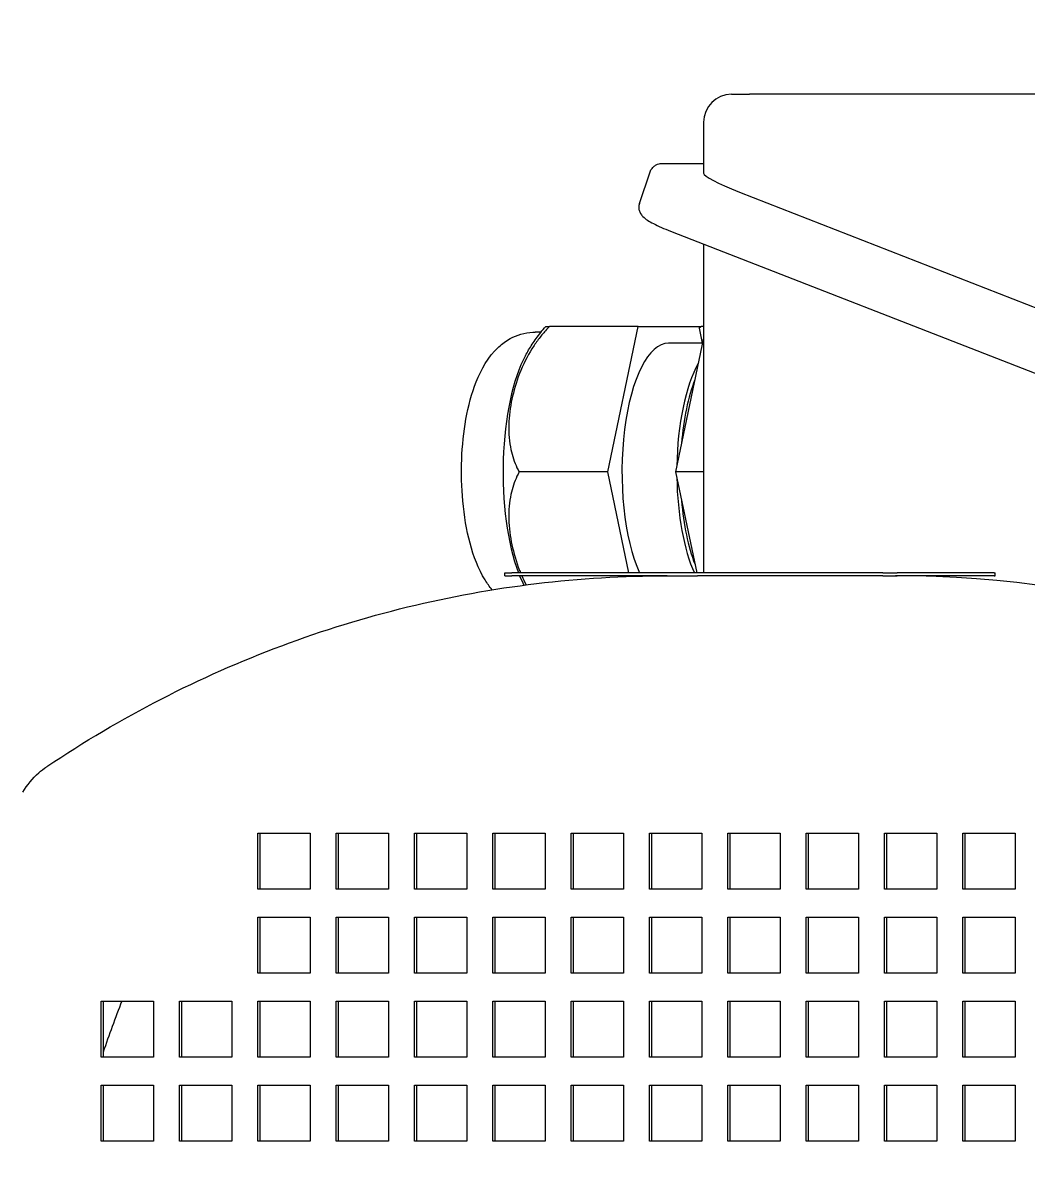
# Model space of a CAD drawing. Header units: millimetres. Extents: x -4172 to 126100, y -2 to 142133.
# Drawn here: x 13260.7 to 13440.3, y 43768.8 to 43972.4 of the extents above; entities that cross this region are included whole.
import ezdxf

# ---------------------------------------------------------------- set-up
doc = ezdxf.new("R2010")
doc.units = ezdxf.units.MM
doc.header["$LTSCALE"] = 100
doc.layers.add('Visible', color=7, linetype='Continuous', lineweight=25)

msp = doc.modelspace()

# ---------------------------------------------------------------- linework, layer by layer
at = {"layer": 'Visible'}
for p, q in [((13387.3, 43959.58), (13390.5, 43959.58)), ((13488.03, 43959.58), (13390.5, 43959.58)), ((13382.3, 43954.58), (13382.3, 43945.51)), ((13375.22, 43947.25), (13382.3, 43947.25)), ((13370.85, 43940.09), (13372.76, 43945.72)), ((13388.69, 43942.12), (13498.44, 43899.29)), ((13376.7, 43935.01), (13513.28, 43881.71)), ((13382.3, 43932.82), (13382.3, 43874.08)), ((13354.15, 43918.12), (13354.8, 43918.12)), ((13370.61, 43918.12), (13354.8, 43918.12)), ((13365.19, 43892.12), (13370.61, 43918.12)), ((13370.61, 43918.12), (13381.44, 43918.12)), ((13381.44, 43918.12), (13381.87, 43918.12)), ((13381.44, 43918.12), (13382.07, 43915.12)), ((13382.3, 43918.12), (13381.87, 43918.12)), ((13353.3, 43917.12), (13352.24, 43917.12)), ((13382.3, 43916.06), (13377.31, 43892.12)), ((13382.11, 43915.12), (13376.03, 43915.12)), ((13365.19, 43892.12), (13349.39, 43892.12)), ((13368.95, 43874.08), (13365.19, 43892.12)), ((13382.3, 43892.12), (13377.31, 43892.12)), ((13377.31, 43892.12), (13381.07, 43874.08)), ((13346.81, 43874.08), (13348.09, 43874.08)), ((13346.81, 43873.58), (13346.81, 43874.08)), ((13346.81, 43873.58), (13348.09, 43873.58)), ((13414.3, 43874.08), (13348.09, 43874.08)), ((13375.78, 43873.58), (13348.09, 43873.58)), ((13369.08, 43873.46), (13369.05, 43873.58)), ((13375.78, 43873.58), (13381.19, 43873.58)), ((13414.3, 43873.58), (13381.19, 43873.58)), ((13414.3, 43874.08), (13416.89, 43874.08)), ((13414.3, 43873.58), (13416.89, 43873.58)), ((13434.21, 43874.08), (13416.89, 43874.08)), ((13434.21, 43873.58), (13416.89, 43873.58)), ((13434.21, 43874.08), (13434.35, 43874.08)), ((13434.21, 43873.58), (13434.35, 43873.58)), ((13434.35, 43873.58), (13434.35, 43874.08)), ((13265.04, 43839.49), (13265.04, 43839.49)), ((13302.71, 43827.58), (13312.04, 43827.58)), ((13302.71, 43817.58), (13302.71, 43827.58)), ((13303.07, 43827.58), (13303.07, 43817.58)), ((13312.04, 43827.58), (13312.04, 43817.58)), ((13316.7, 43817.58), (13316.7, 43827.58)), ((13316.7, 43827.58), (13326.03, 43827.58)), ((13317.06, 43827.58), (13317.06, 43817.58)), ((13326.03, 43827.58), (13326.03, 43817.58)), ((13330.69, 43817.58), (13330.69, 43827.58)), ((13330.69, 43827.58), (13340.02, 43827.58)), ((13331.05, 43827.58), (13331.05, 43817.58)), ((13340.02, 43827.58), (13340.02, 43817.58)), ((13344.68, 43817.58), (13344.68, 43827.58)), ((13344.68, 43827.58), (13354.01, 43827.58)), ((13345.04, 43827.58), (13345.04, 43817.58)), ((13354.01, 43827.58), (13354.01, 43817.58)), ((13358.67, 43817.58), (13358.67, 43827.58)), ((13358.67, 43827.58), (13368, 43827.58)), ((13359.03, 43827.58), (13359.03, 43817.58)), ((13368, 43827.58), (13368, 43817.58)), ((13372.66, 43817.58), (13372.66, 43827.58)), ((13372.66, 43827.58), (13381.98, 43827.58)), ((13373.02, 43827.58), (13373.02, 43817.58)), ((13381.98, 43827.58), (13381.98, 43817.58)), ((13386.65, 43817.58), (13386.65, 43827.58)), ((13386.65, 43827.58), (13395.97, 43827.58)), ((13387.01, 43827.58), (13387.01, 43817.58)), ((13395.97, 43827.58), (13395.97, 43817.58)), ((13400.64, 43817.58), (13400.64, 43827.58)), ((13400.64, 43827.58), (13409.96, 43827.58)), ((13401, 43827.58), (13401, 43817.58)), ((13409.96, 43827.58), (13409.96, 43817.58)), ((13414.63, 43817.58), (13414.63, 43827.58)), ((13414.63, 43827.58), (13423.95, 43827.58)), ((13414.99, 43827.58), (13414.99, 43817.58)), ((13423.95, 43827.58), (13423.95, 43817.58)), ((13428.61, 43817.58), (13428.61, 43827.58)), ((13428.61, 43827.58), (13437.94, 43827.58)), ((13428.98, 43827.58), (13428.98, 43817.58)), ((13437.94, 43827.58), (13437.94, 43817.58)), ((13312.04, 43817.58), (13302.71, 43817.58)), ((13326.03, 43817.58), (13316.7, 43817.58)), ((13340.02, 43817.58), (13330.69, 43817.58)), ((13354.01, 43817.58), (13344.68, 43817.58)), ((13368, 43817.58), (13358.67, 43817.58)), ((13381.98, 43817.58), (13372.66, 43817.58)), ((13395.97, 43817.58), (13386.65, 43817.58)), ((13409.96, 43817.58), (13400.64, 43817.58)), ((13423.95, 43817.58), (13414.63, 43817.58)), ((13437.94, 43817.58), (13428.61, 43817.58)), ((13302.71, 43812.58), (13312.04, 43812.58)), ((13302.71, 43802.58), (13302.71, 43812.58)), ((13303.07, 43812.58), (13303.07, 43802.58)), ((13312.04, 43812.58), (13312.04, 43802.58)), ((13316.7, 43802.58), (13316.7, 43812.58)), ((13316.7, 43812.58), (13326.03, 43812.58)), ((13317.06, 43812.58), (13317.06, 43802.58)), ((13326.03, 43812.58), (13326.03, 43802.58)), ((13330.69, 43802.58), (13330.69, 43812.58)), ((13330.69, 43812.58), (13340.02, 43812.58)), ((13331.05, 43812.58), (13331.05, 43802.58)), ((13340.02, 43812.58), (13340.02, 43802.58)), ((13344.68, 43802.58), (13344.68, 43812.58)), ((13344.68, 43812.58), (13354.01, 43812.58)), ((13345.04, 43812.58), (13345.04, 43802.58)), ((13354.01, 43812.58), (13354.01, 43802.58)), ((13358.67, 43802.58), (13358.67, 43812.58)), ((13358.67, 43812.58), (13368, 43812.58)), ((13359.03, 43812.58), (13359.03, 43802.58)), ((13368, 43812.58), (13368, 43802.58)), ((13372.66, 43802.58), (13372.66, 43812.58)), ((13372.66, 43812.58), (13381.98, 43812.58)), ((13373.02, 43812.58), (13373.02, 43802.58)), ((13381.98, 43812.58), (13381.98, 43802.58)), ((13386.65, 43802.58), (13386.65, 43812.58)), ((13386.65, 43812.58), (13395.97, 43812.58)), ((13387.01, 43812.58), (13387.01, 43802.58)), ((13395.97, 43812.58), (13395.97, 43802.58)), ((13400.64, 43802.58), (13400.64, 43812.58)), ((13400.64, 43812.58), (13409.96, 43812.58)), ((13401, 43812.58), (13401, 43802.58)), ((13409.96, 43812.58), (13409.96, 43802.58)), ((13414.63, 43802.58), (13414.63, 43812.58)), ((13414.63, 43812.58), (13423.95, 43812.58)), ((13414.99, 43812.58), (13414.99, 43802.58)), ((13423.95, 43812.58), (13423.95, 43802.58)), ((13428.61, 43802.58), (13428.61, 43812.58)), ((13428.61, 43812.58), (13437.94, 43812.58)), ((13428.98, 43812.58), (13428.98, 43802.58)), ((13437.94, 43812.58), (13437.94, 43802.58)), ((13312.04, 43802.58), (13302.71, 43802.58)), ((13326.03, 43802.58), (13316.7, 43802.58)), ((13340.02, 43802.58), (13330.69, 43802.58)), ((13354.01, 43802.58), (13344.68, 43802.58)), ((13368, 43802.58), (13358.67, 43802.58)), ((13381.98, 43802.58), (13372.66, 43802.58)), ((13395.97, 43802.58), (13386.65, 43802.58)), ((13409.96, 43802.58), (13400.64, 43802.58)), ((13423.95, 43802.58), (13414.63, 43802.58)), ((13437.94, 43802.58), (13428.61, 43802.58)), ((13274.74, 43787.58), (13274.74, 43797.58)), ((13274.74, 43797.58), (13284.06, 43797.58)), ((13275.1, 43797.58), (13275.1, 43787.58)), ((13284.06, 43797.58), (13284.06, 43787.58)), ((13288.73, 43787.58), (13288.73, 43797.58)), ((13288.73, 43797.58), (13298.05, 43797.58)), ((13289.09, 43797.58), (13289.09, 43787.58)), ((13298.05, 43797.58), (13298.05, 43787.58)), ((13302.71, 43787.58), (13302.71, 43797.58)), ((13302.71, 43797.58), (13312.04, 43797.58)), ((13303.07, 43797.58), (13303.07, 43787.58)), ((13312.04, 43797.58), (13312.04, 43787.58)), ((13316.7, 43797.58), (13326.03, 43797.58)), ((13316.7, 43787.58), (13316.7, 43797.58)), ((13317.06, 43797.58), (13317.06, 43787.58)), ((13326.03, 43797.58), (13326.03, 43787.58)), ((13330.69, 43787.58), (13330.69, 43797.58)), ((13330.69, 43797.58), (13340.02, 43797.58)), ((13331.05, 43797.58), (13331.05, 43787.58)), ((13340.02, 43797.58), (13340.02, 43787.58)), ((13344.68, 43787.58), (13344.68, 43797.58)), ((13344.68, 43797.58), (13354.01, 43797.58)), ((13345.04, 43797.58), (13345.04, 43787.58)), ((13354.01, 43797.58), (13354.01, 43787.58)), ((13358.67, 43787.58), (13358.67, 43797.58)), ((13358.67, 43797.58), (13368, 43797.58)), ((13359.03, 43797.58), (13359.03, 43787.58)), ((13368, 43797.58), (13368, 43787.58)), ((13372.66, 43787.58), (13372.66, 43797.58)), ((13372.66, 43797.58), (13381.98, 43797.58)), ((13373.02, 43797.58), (13373.02, 43787.58)), ((13381.98, 43797.58), (13381.98, 43787.58)), ((13386.65, 43787.58), (13386.65, 43797.58)), ((13386.65, 43797.58), (13395.97, 43797.58)), ((13387.01, 43797.58), (13387.01, 43787.58)), ((13395.97, 43797.58), (13395.97, 43787.58)), ((13400.64, 43797.58), (13409.96, 43797.58)), ((13400.64, 43787.58), (13400.64, 43797.58)), ((13401, 43797.58), (13401, 43787.58)), ((13409.96, 43797.58), (13409.96, 43787.58)), ((13414.63, 43787.58), (13414.63, 43797.58)), ((13414.63, 43797.58), (13423.95, 43797.58)), ((13414.99, 43797.58), (13414.99, 43787.58)), ((13423.95, 43797.58), (13423.95, 43787.58)), ((13428.61, 43787.58), (13428.61, 43797.58)), ((13428.61, 43797.58), (13437.94, 43797.58)), ((13428.98, 43797.58), (13428.98, 43787.58)), ((13437.94, 43797.58), (13437.94, 43787.58)), ((13284.06, 43787.58), (13274.74, 43787.58)), ((13298.05, 43787.58), (13288.73, 43787.58)), ((13312.04, 43787.58), (13302.71, 43787.58)), ((13326.03, 43787.58), (13316.7, 43787.58)), ((13340.02, 43787.58), (13330.69, 43787.58)), ((13354.01, 43787.58), (13344.68, 43787.58)), ((13368, 43787.58), (13358.67, 43787.58)), ((13381.98, 43787.58), (13372.66, 43787.58)), ((13395.97, 43787.58), (13386.65, 43787.58)), ((13409.96, 43787.58), (13400.64, 43787.58)), ((13423.95, 43787.58), (13414.63, 43787.58)), ((13437.94, 43787.58), (13428.61, 43787.58)), ((13274.74, 43772.58), (13274.74, 43782.58)), ((13274.74, 43782.58), (13284.06, 43782.58)), ((13275.1, 43782.58), (13275.1, 43772.58)), ((13284.06, 43782.58), (13284.06, 43772.58)), ((13288.73, 43772.58), (13288.73, 43782.58)), ((13288.73, 43782.58), (13298.05, 43782.58)), ((13289.09, 43782.58), (13289.09, 43772.58)), ((13298.05, 43782.58), (13298.05, 43772.58)), ((13302.71, 43772.58), (13302.71, 43782.58)), ((13302.71, 43782.58), (13312.04, 43782.58)), ((13303.07, 43782.58), (13303.07, 43772.58)), ((13312.04, 43782.58), (13312.04, 43772.58)), ((13316.7, 43782.58), (13326.03, 43782.58)), ((13316.7, 43772.58), (13316.7, 43782.58)), ((13317.06, 43782.58), (13317.06, 43772.58)), ((13326.03, 43782.58), (13326.03, 43772.58)), ((13330.69, 43772.58), (13330.69, 43782.58)), ((13330.69, 43782.58), (13340.02, 43782.58)), ((13331.05, 43782.58), (13331.05, 43772.58)), ((13340.02, 43782.58), (13340.02, 43772.58)), ((13344.68, 43772.58), (13344.68, 43782.58)), ((13344.68, 43782.58), (13354.01, 43782.58)), ((13345.04, 43782.58), (13345.04, 43772.58)), ((13354.01, 43782.58), (13354.01, 43772.58)), ((13358.67, 43772.58), (13358.67, 43782.58)), ((13358.67, 43782.58), (13368, 43782.58)), ((13359.03, 43782.58), (13359.03, 43772.58)), ((13368, 43782.58), (13368, 43772.58)), ((13372.66, 43772.58), (13372.66, 43782.58)), ((13372.66, 43782.58), (13381.98, 43782.58)), ((13373.02, 43782.58), (13373.02, 43772.58)), ((13381.98, 43782.58), (13381.98, 43772.58)), ((13386.65, 43772.58), (13386.65, 43782.58)), ((13386.65, 43782.58), (13395.97, 43782.58)), ((13387.01, 43782.58), (13387.01, 43772.58)), ((13395.97, 43782.58), (13395.97, 43772.58)), ((13400.64, 43782.58), (13409.96, 43782.58)), ((13400.64, 43772.58), (13400.64, 43782.58)), ((13401, 43782.58), (13401, 43772.58)), ((13409.96, 43782.58), (13409.96, 43772.58)), ((13414.63, 43772.58), (13414.63, 43782.58)), ((13414.63, 43782.58), (13423.95, 43782.58)), ((13414.99, 43782.58), (13414.99, 43772.58)), ((13423.95, 43782.58), (13423.95, 43772.58)), ((13428.61, 43772.58), (13428.61, 43782.58)), ((13428.61, 43782.58), (13437.94, 43782.58)), ((13428.98, 43782.58), (13428.98, 43772.58)), ((13437.94, 43782.58), (13437.94, 43772.58)), ((13284.06, 43772.58), (13274.74, 43772.58)), ((13298.05, 43772.58), (13288.73, 43772.58)), ((13312.04, 43772.58), (13302.71, 43772.58)), ((13326.03, 43772.58), (13316.7, 43772.58)), ((13340.02, 43772.58), (13330.69, 43772.58)), ((13354.01, 43772.58), (13344.68, 43772.58)), ((13368, 43772.58), (13358.67, 43772.58)), ((13381.98, 43772.58), (13372.66, 43772.58)), ((13395.97, 43772.58), (13386.65, 43772.58)), ((13409.96, 43772.58), (13400.64, 43772.58)), ((13423.95, 43772.58), (13414.63, 43772.58)), ((13437.94, 43772.58), (13428.61, 43772.58))]:
    msp.add_line(p, q, dxfattribs=at)
msp.add_arc((13387.3, 43954.58), 5, 90, 180, dxfattribs=at)
for centre, major_axis, ratio, start_param, end_param in [((13461.26, 43717.58), (0, 481.5), 0.764292, 0.18649, 3.049971), ((13461.26, 43717.58), (0, -476.5), 0.764292, 3.260217, 6.201394), ((13562.74, 43717.58), (0, 476.5), 0.932595, 0.125832, 2.872934), ((13556.24, 43717.58), (0, 461), 0.932595, 0.023162, 2.902935), ((13392.3, 43942.12), (9.99, -3.44), 0.117603, 3.182116, 4.383652), ((13376.03, 43892.12), (0, 23), 0.360925, 0, 2.472181), ((13355.51, 43892.12), (0, 25), 0.360925, 0.587586, 2.376693), ((13385.82, 43892.12), (0, -23), 0.360925, 3.709243, 4.668337), ((13386.28, 43892.12), (0, 22.5), 0.360925, 0.751664, 1.342731), ((13385.82, 43892.12), (0, -23), 0.360925, 4.756441, 5.613773), ((13386.28, 43892.12), (0, 22.5), 0.360925, 1.798862, 2.389929), ((13355.51, 43892.12), (0, 25), 0.360925, 2.406028, 2.512974), ((13376.03, 43892.12), (0, 23), 0.360925, 2.508034, 2.512103), ((13416.56, 43651.76), (0, 221.82), 0.932595, 5.724263, 6.283185), ((13456.29, 43717.58), (0, 206.82), 0.932595, 1.173632, 1.220922)]:
    msp.add_ellipse(centre, major_axis=major_axis, ratio=ratio, start_param=start_param, end_param=end_param, dxfattribs=at)
for points, knots in [([(13372.76, 43945.72), (13372.84, 43945.96), (13372.97, 43946.18), (13373.26, 43946.55), (13373.43, 43946.7), (13373.78, 43946.94), (13373.95, 43947.02), (13374.28, 43947.14), (13374.43, 43947.17), (13374.7, 43947.22), (13374.83, 43947.23), (13375.04, 43947.24), (13375.13, 43947.25), (13375.22, 43947.25)], [4.3635862, 4.3635862, 4.3635862, 4.3635862, 4.4070977, 4.4070977, 4.4550467, 4.4550467, 4.5158186, 4.5158186, 4.5855792, 4.5855792, 4.6553397, 4.6553397, 4.712389, 4.712389, 4.712389, 4.712389]), ([(13370.85, 43940.09), (13370.77, 43939.85), (13370.73, 43939.6), (13370.74, 43939.13), (13370.79, 43938.91), (13370.92, 43938.51), (13371.01, 43938.34), (13371.22, 43938), (13371.35, 43937.86), (13371.74, 43937.46), (13371.99, 43937.29), (13372.59, 43936.89), (13372.96, 43936.69), (13373.8, 43936.26), (13374.26, 43936.04), (13375.28, 43935.58), (13375.84, 43935.35), (13376.51, 43935.08), (13376.61, 43935.05), (13376.7, 43935.01)], [1.919599, 1.919599, 1.919599, 1.919599, 1.963111, 1.963111, 2.011059, 2.011059, 2.071831, 2.071831, 2.161613, 2.161613, 2.368954, 2.368954, 2.613353, 2.613353, 2.857752, 2.857752, 3.10215, 3.10215, 3.141593, 3.141593, 3.141593, 3.141593]), ([(13354.8, 43918.12), (13354.55, 43917.86), (13354.3, 43917.6), (13353.65, 43916.87), (13353.2, 43916.33), (13352.37, 43915.21), (13351.98, 43914.64), (13350.81, 43912.77), (13350.05, 43911.24), (13348.83, 43908.14), (13348.38, 43906.56), (13347.78, 43903.67), (13347.57, 43902.09), (13347.49, 43898.99), (13347.62, 43897.46), (13348.01, 43895.59), (13348.16, 43895.02), (13348.53, 43893.9), (13348.75, 43893.36), (13349.1, 43892.63), (13349.24, 43892.37), (13349.39, 43892.12)], [-7.012906, -7.012906, -7.012906, -7.012906, -6.908315, -6.908315, -6.712102, -6.712102, -6.515889, -6.515889, -6.015913, -6.015913, -5.515938, -5.515938, -5.015962, -5.015962, -4.515986, -4.515986, -4.319773, -4.319773, -4.12356, -4.12356, -4.01897, -4.01897, -4.01897, -4.01897]), ([(13350.51, 43912.92), (13350.68, 43913.25), (13350.87, 43913.58), (13351.26, 43914.24), (13351.47, 43914.58), (13351.92, 43915.26), (13352.16, 43915.61), (13352.67, 43916.31), (13352.94, 43916.67), (13353.51, 43917.39), (13353.82, 43917.75), (13354.15, 43918.12)], [4.1248034, 4.1248034, 4.1248034, 4.1248034, 4.1663678, 4.1663678, 4.2079323, 4.2079323, 4.2494968, 4.2494968, 4.2910612, 4.2910612, 4.3326257, 4.3326257, 4.3326257, 4.3326257]), ([(13344.53, 43871.06), (13344.06, 43871.63), (13343.66, 43872.22), (13342.08, 43874.81), (13341.25, 43876.99), (13339.98, 43881.74), (13339.55, 43884.29), (13339.08, 43889.37), (13339.01, 43891.88), (13339.21, 43896.82), (13339.46, 43899.25), (13340.3, 43903.93), (13340.9, 43906.17), (13342.63, 43910.52), (13343.75, 43912.63), (13346.32, 43915), (13347, 43915.51), (13348.93, 43916.57), (13350.33, 43917.03), (13351.95, 43917.11), (13352.1, 43917.12), (13352.24, 43917.12)], [1.985283, 1.985283, 1.985283, 1.985283, 2.10587, 2.10587, 2.50206, 2.50206, 2.891009, 2.891009, 3.24972, 3.24972, 3.604902, 3.604902, 3.975558, 3.975558, 4.391566, 4.391566, 4.515153, 4.515153, 4.694486, 4.694486, 4.712389, 4.712389, 4.712389, 4.712389]), ([(13349.39, 43892.12), (13349.24, 43891.86), (13349.1, 43891.6), (13348.75, 43890.87), (13348.53, 43890.33), (13348.16, 43889.21), (13348.01, 43888.64), (13347.62, 43886.77), (13347.49, 43885.24), (13347.57, 43882.14), (13347.78, 43880.56), (13348.38, 43877.67), (13348.83, 43876.09), (13349.5, 43874.39), (13349.56, 43874.23), (13349.62, 43874.08)], [-7.012906, -7.012906, -7.012906, -7.012906, -6.908315, -6.908315, -6.712102, -6.712102, -6.515889, -6.515889, -6.015913, -6.015913, -5.515938, -5.515938, -5.015962, -5.015962, -4.966525, -4.966525, -4.966525, -4.966525]), ([(13265.04, 43839.5), (13271.62, 43843.91), (13278.43, 43847.93), (13292.44, 43855.15), (13299.64, 43858.33), (13314.33, 43863.83), (13321.82, 43866.14), (13337.01, 43869.85), (13344.7, 43871.24), (13360.19, 43873.11), (13367.98, 43873.58), (13375.78, 43873.58)], [4.1528872, 4.1528872, 4.1528872, 4.1528872, 4.2647875, 4.2647875, 4.3766879, 4.3766879, 4.4885883, 4.4885883, 4.6004886, 4.6004886, 4.712389, 4.712389, 4.712389, 4.712389]), ([(13260.74, 43834.91), (13261.49, 43836.2), (13262.47, 43837.38), (13264.03, 43838.76), (13264.5, 43839.12), (13264.98, 43839.45)], [0, 0, 0, 0, 0.4485593, 0.4485593, 0.6250891, 0.6250891, 0.6250891, 0.6250891])]:
    msp.add_open_spline(points, degree=3, knots=knots, dxfattribs=at)
for points in [[(13381.87, 43918.12), (13381.75, 43917.99), (13381.63, 43917.87), (13381.52, 43917.75)], [(13349.84, 43873.58), (13350.08, 43873.03), (13350.34, 43872.48), (13350.61, 43871.95)]]:
    msp.add_open_spline(points, degree=3, dxfattribs=at)

doc.saveas('drawing.dxf')
